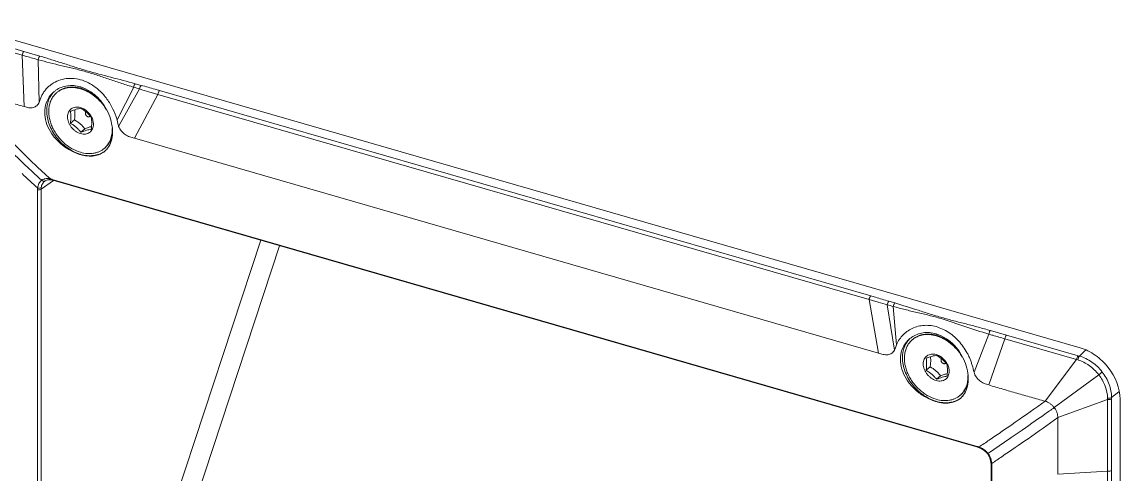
# Model space of a CAD drawing. Header units: millimetres. Extents: x 0 to 3564, y 0 to 2520.
# Drawn here: x 2447.8 to 2596.5, y 1808.3 to 1869.5 of the extents above; entities that cross this region are included whole.
import ezdxf

# ---------------------------------------------------------------- set-up
doc = ezdxf.new("R2010")
doc.units = ezdxf.units.MM
doc.layers.get('0').update_dxf_attribs({"lineweight": 13})

msp = doc.modelspace()

# ---------------------------------------------------------------- linework, layer by layer
for p, q in [((2591.05, 1825.38), (2438.21, 1869.5)), ((2438.31, 1868.31), (2448.01, 1865.51)), ((2438.09, 1867.8), (2447.79, 1865)), ((2448.07, 1858.04), (2447.79, 1865)), ((2448.01, 1865.51), (2450.18, 1864.88)), ((2449.95, 1864.39), (2450.08, 1858.61)), ((2462.89, 1860.66), (2460.63, 1856.26)), ((2463.69, 1860.42), (2460.85, 1855.36)), ((2463.1, 1861.13), (2463.91, 1860.91)), ((2466.17, 1859.69), (2462.99, 1853.75)), ((2466.17, 1859.69), (2562.48, 1831.89)), ((2466.4, 1860.2), (2562.71, 1832.4)), ((2454.87, 1856.25), (2454.32, 1855.78)), ((2455.73, 1854.56), (2456.27, 1855.03)), ((2563.76, 1824.66), (2462.99, 1853.75)), ((2452.04, 1848.03), (2450.35, 1846.87)), ((2450.89, 1847.97), (2450.9, 1847.98)), ((2450.9, 1847.98), (2450.9, 1847.98)), ((2451.62, 1848.13), (2451.74, 1848.11)), ((2451.74, 1848.11), (2451.74, 1848.11)), ((2451.86, 1848.18), (2577.11, 1812.02)), ((2577.2, 1811.9), (2451.95, 1848.06)), ((2449.85, 1766.54), (2449.85, 1846.75)), ((2450.35, 1766.65), (2450.35, 1846.87)), ((2458.65, 1774.74), (2480.11, 1839.93)), ((2461.15, 1773.91), (2482.64, 1839.2)), ((2562.48, 1831.89), (2563.76, 1824.66)), ((2564.95, 1831.19), (2565.92, 1825.03)), ((2565.98, 1831.44), (2565.18, 1831.68)), ((2565.75, 1830.97), (2566.2, 1825.79)), ((2581.1, 1827.09), (2578.92, 1827.71)), ((2578.7, 1827.22), (2576.7, 1822.06)), ((2578.69, 1820.33), (2580.87, 1826.58)), ((2590.57, 1823.78), (2580.87, 1826.58)), ((2590.8, 1824.29), (2581.1, 1827.09)), ((2590.97, 1824.24), (2591.81, 1825.04)), ((2590.57, 1823.78), (2586.33, 1818.14)), ((2590.75, 1823.73), (2590.57, 1823.78)), ((2590.8, 1824.29), (2590.97, 1824.24)), ((2570.76, 1822.8), (2570.21, 1822.32)), ((2587.55, 1817.27), (2593.59, 1821.72)), ((2571.62, 1821.11), (2572.16, 1821.58)), ((2596.32, 1819.4), (2595.32, 1818.64)), ((2588.06, 1815.91), (2594.78, 1818.35)), ((2594.78, 1818.36), (2594.78, 1818.54)), ((2594.78, 1818.35), (2594.78, 1808.66)), ((2595.32, 1818.46), (2595.32, 1818.64)), ((2595.32, 1818.46), (2595.32, 1808.76)), ((2596.47, 1710.59), (2596.47, 1818.39)), ((2577.42, 1811.83), (2577.42, 1811.83)), ((2577.42, 1811.83), (2577.57, 1811.77)), ((2578.82, 1811.23), (2578.58, 1811.07)), ((2578.98, 1809.94), (2578.99, 1809.82)), ((2578.99, 1809.82), (2578.99, 1809.82)), ((2578.99, 1809.82), (2579, 1809.6)), ((2579, 1729.38), (2579, 1809.6)), ((2579.11, 1729.23), (2579.11, 1809.44)), ((2594.78, 1808.66), (2588.05, 1808.27))]:
    msp.add_line(p, q)
for points in [[(2450.9, 1847.98), (2451.23, 1848.12), (2451.62, 1848.13)], [(2451.74, 1848.11), (2451.91, 1848.07), (2451.95, 1848.06)], [(2577.2, 1811.9), (2577.3, 1811.87), (2577.42, 1811.83)], [(2577.57, 1811.77), (2578.03, 1811.5), (2578.43, 1811.13), (2578.51, 1811.03)], [(2578.51, 1811.03), (2578.61, 1810.89), (2578.85, 1810.42), (2578.98, 1809.94)]]:
    msp.add_lwpolyline(points)
for centre, radius, start, end in [((2454.36, 1856.24), 4.66, 71.8134, 73.8925), ((2502.98, 1990.59), 135.97, 252.8527, 253.2082), ((2454.31, 1857.41), 3.44, 124.5337, 130.8986), ((2454.26, 1857.78), 2.8, 128.8705, 130.8938), ((2453.69, 1854.38), 6.38, 30.4416, 31.1528), ((2457.28, 1857.15), 5.84, 253.0264, 253.8963), ((2457.13, 1856.54), 5.18, 252.613, 253.895), ((2457.1, 1854.51), 2.8, 310.8941, 312.9155), ((2457.3, 1853.96), 2.59, 310.9239, 318.5385), ((2505.35, 1908.74), 80.92, 226.3511, 228.385), ((2503.23, 1907.08), 80.34, 226.3409, 228.3894), ((2451.53, 1846.76), 1.67, 171.2866, 180.0222), ((2502.11, 1906.54), 78.04, 228.1616, 228.5369), ((2451.63, 1846.88), 1.29, 171.3953, 180.4806), ((2451.14, 1846.15), 2.14, 77.4785, 81.5816), ((2451.06, 1845.45), 2.84, 75.4846, 78.9362), ((2450.99, 1845.2), 3.1, 73.8887, 75.5198), ((2599.32, 1955.97), 129.43, 254.6, 254.9661), ((2570.2, 1823.96), 3.44, 124.5329, 130.8986), ((2570.15, 1824.33), 2.8, 128.8705, 130.8938), ((2570.25, 1822.78), 4.66, 71.8128, 73.8925), ((2569.58, 1820.93), 6.38, 30.4285, 31.1566), ((2572.99, 1821.05), 2.8, 310.8941, 312.9155), ((2573.19, 1820.51), 2.59, 310.9239, 318.5388), ((2573.17, 1823.69), 5.84, 253.0268, 253.8963), ((2573.02, 1823.09), 5.18, 252.6139, 253.8954), ((2451.44, 2001.08), 227.23, 303.6544, 304.0769), ((2576.2, 1808.88), 3.27, 72.3178, 73.8931), ((2576.13, 1808.66), 3.5, 69.3071, 72.3093), ((2576.44, 1809.31), 2.79, 68.654, 70.5296), ((2576.53, 1809.48), 2.59, 52.4967, 56.6422), ((2576.52, 1809.46), 2.61, 43.2293, 52.5094), ((2576.57, 1809.51), 2.54, 37.8041, 43.2185), ((2576.58, 1809.52), 2.53, 25.8253, 37.8079), ((2576.66, 1809.55), 2.45, 15.6284, 25.8806), ((2576.61, 1809.54), 2.49, 11.2822, 15.6268), ((2576.61, 1809.54), 2.49, 3.7992, 11.2982), ((2458.04, 1991.55), 218.46, 303.6527, 304.0922), ((2576.04, 1809.43), 3.07, 3.4871, 5.1552), ((2576.24, 1809.44), 2.87, 0.0361, 3.5235)]:
    msp.add_arc(centre, radius, start, end)
for points, knots in [([(2448.02, 1865.51), (2447.95, 1865.45), (2447.86, 1865.28), (2447.8, 1865.1), (2447.79, 1865)], [0, 0, 0, 0, 0.460579, 1, 1, 1, 1]), ([(2449.95, 1864.39), (2449.77, 1864.44), (2449.04, 1864.64), (2448.33, 1864.84), (2447.79, 1865)], [0, 0, 0, 0, 0.248673, 1, 1, 1, 1]), ([(2450.18, 1864.87), (2450.15, 1864.85), (2450.1, 1864.78), (2450.01, 1864.62), (2449.96, 1864.48), (2449.95, 1864.39)], [0, 0, 0, 0, 0.209784, 0.462984, 1, 1, 1, 1]), ([(2450.18, 1864.88), (2450.71, 1864.72), (2451.77, 1864.39), (2453.09, 1863.97), (2454.15, 1863.64), (2455.2, 1863.3), (2457.08, 1862.72), (2459.81, 1862.02), (2462.01, 1861.43), (2463.1, 1861.13)], [0, 0, 0, 0, 0.123809, 0.247182, 0.308737, 0.370243, 0.494128, 0.7469, 1, 1, 1, 1]), ([(2462.89, 1860.66), (2462.35, 1860.83), (2461.26, 1861.17), (2459.65, 1861.7), (2458.04, 1862.27), (2456.43, 1862.78), (2454.8, 1863.19), (2452.62, 1863.68), (2451.01, 1864.1), (2449.95, 1864.39)], [0, 0, 0, 0, 0.126318, 0.252792, 0.378846, 0.504215, 0.629544, 0.75358, 1, 1, 1, 1]), ([(2450.08, 1858.61), (2450.14, 1858.77), (2450.26, 1859.1), (2450.46, 1859.58), (2450.72, 1860.03), (2451.04, 1860.43), (2451.41, 1860.79), (2451.95, 1861.21), (2452.73, 1861.61), (2453.77, 1861.87), (2454.86, 1861.87), (2455.97, 1861.63), (2456.67, 1861.32), (2457.01, 1861.12)], [0, 0, 0, 0, 0.060582, 0.121374, 0.181666, 0.241599, 0.301449, 0.361442, 0.482264, 0.605514, 0.732415, 0.863701, 1, 1, 1, 1]), ([(2455.66, 1860.71), (2455.37, 1860.8), (2454.78, 1860.9), (2453.91, 1860.88), (2453.08, 1860.67), (2452.59, 1860.41), (2452.36, 1860.25)], [0, 0, 0, 0, 0.261998, 0.51488, 0.76, 1, 1, 1, 1]), ([(2452.51, 1859.96), (2452.61, 1860.05), (2452.82, 1860.21), (2453.18, 1860.41), (2453.56, 1860.55), (2454.12, 1860.68), (2454.86, 1860.71), (2455.46, 1860.6), (2455.76, 1860.51)], [0, 0, 0, 0, 0.116286, 0.233593, 0.352871, 0.474937, 0.729326, 1, 1, 1, 1]), ([(2455.68, 1860.45), (2455.39, 1860.53), (2454.82, 1860.64), (2454.09, 1860.62), (2453.55, 1860.5), (2453.17, 1860.37), (2452.82, 1860.19), (2452.61, 1860.04), (2452.51, 1859.96)], [0, 0, 0, 0, 0.270316, 0.524847, 0.647069, 0.766487, 0.883841, 1, 1, 1, 1]), ([(2459.15, 1857.68), (2458.95, 1858.02), (2458.49, 1858.64), (2457.66, 1859.44), (2456.71, 1860.06), (2456.03, 1860.35), (2455.68, 1860.45)], [0, 0, 0, 0, 0.256116, 0.511978, 0.761604, 1, 1, 1, 1]), ([(2455.76, 1860.51), (2456.2, 1860.38), (2457.07, 1859.99), (2457.83, 1859.4), (2458.18, 1859.07)], [0, 0, 0, 0, 0.487117, 1, 1, 1, 1]), ([(2458.19, 1859.08), (2457.86, 1859.44), (2457.13, 1860.08), (2456.26, 1860.52), (2455.82, 1860.66)], [0, 0, 0, 0, 0.51132, 1, 1, 1, 1]), ([(2457.01, 1861.12), (2457.45, 1860.87), (2458.07, 1860.41), (2458.79, 1859.68), (2459.45, 1858.86), (2460.11, 1857.74), (2460.49, 1856.76), (2460.63, 1856.26)], [0, 0, 0, 0, 0.244275, 0.369637, 0.496373, 0.750539, 1, 1, 1, 1]), ([(2463.1, 1861.13), (2463.07, 1861.11), (2463.03, 1861.04), (2462.94, 1860.89), (2462.9, 1860.76), (2462.89, 1860.66)], [0, 0, 0, 0, 0.206945, 0.458318, 1, 1, 1, 1]), ([(2463.91, 1860.91), (2463.89, 1860.88), (2463.84, 1860.82), (2463.75, 1860.65), (2463.71, 1860.51), (2463.69, 1860.42)], [0, 0, 0, 0, 0.205076, 0.456694, 1, 1, 1, 1]), ([(2466.17, 1859.69), (2465.97, 1859.75), (2465.55, 1859.87), (2464.73, 1860.11), (2464.11, 1860.29), (2463.69, 1860.42)], [0, 0, 0, 0, 0.249175, 0.498714, 1, 1, 1, 1]), ([(2466.4, 1860.2), (2466.19, 1860.26), (2465.37, 1860.5), (2464.54, 1860.74), (2463.91, 1860.91)], [0, 0, 0, 0, 0.249319, 1, 1, 1, 1]), ([(2440.43, 1860.25), (2441.84, 1858.44), (2444.74, 1854.97), (2447.89, 1851.72), (2449.49, 1850.19)], [0, 0, 0, 0, 0.508915, 1, 1, 1, 1]), ([(2440.43, 1860.25), (2441.07, 1860.07), (2442.34, 1859.69), (2443.93, 1859.22), (2445.2, 1858.85), (2446.48, 1858.49), (2447.44, 1858.22), (2448.07, 1858.04)], [0, 0, 0, 0, 0.250147, 0.500321, 0.625322, 0.750213, 1, 1, 1, 1]), ([(2452.06, 1860.02), (2451.75, 1859.76), (2451.23, 1859.11), (2450.82, 1857.91), (2450.83, 1856.58), (2451.23, 1855.25), (2451.99, 1854.01), (2453.02, 1852.93), (2454.23, 1852.09), (2455.12, 1851.7), (2455.57, 1851.56)], [0, 0, 0, 0, 0.109787, 0.222323, 0.340615, 0.466271, 0.598737, 0.735148, 0.870773, 1, 1, 1, 1]), ([(2452.07, 1860.01), (2451.91, 1859.86), (2451.63, 1859.51), (2451.22, 1858.68), (2451.11, 1857.96), (2451.11, 1857.48)], [0, 0, 0, 0, 0.237804, 0.481875, 1, 1, 1, 1]), ([(2452.43, 1859.9), (2452.3, 1859.78), (2452.05, 1859.52), (2451.75, 1859.06), (2451.54, 1858.55), (2451.41, 1857.98), (2451.37, 1857.38), (2451.41, 1856.75), (2451.55, 1856.11), (2451.76, 1855.48), (2452.06, 1854.85), (2452.42, 1854.26), (2452.86, 1853.7), (2453.35, 1853.19), (2453.89, 1852.74), (2454.64, 1852.24), (2455.26, 1851.97), (2455.68, 1851.85)], [0, 0, 0, 0, 0.05183, 0.104458, 0.158586, 0.214743, 0.27325, 0.33421, 0.397528, 0.46294, 0.530041, 0.598325, 0.667217, 0.736111, 0.804398, 0.871501, 1, 1, 1, 1]), ([(2460, 1854.15), (2460.04, 1854.56), (2460, 1855.43), (2459.56, 1857.17), (2458.82, 1858.4), (2458.19, 1859.08)], [0, 0, 0, 0, 0.230277, 0.479684, 1, 1, 1, 1]), ([(2466.17, 1859.69), (2466.19, 1859.79), (2466.23, 1859.94), (2466.32, 1860.1), (2466.37, 1860.17), (2466.4, 1860.2)], [0, 0, 0, 0, 0.539028, 0.792754, 1, 1, 1, 1]), ([(2450.08, 1858.61), (2450.02, 1858.44), (2449.8, 1858.12), (2449.27, 1857.86), (2448.67, 1857.86), (2448.27, 1857.98), (2448.07, 1858.04)], [0, 0, 0, 0, 0.238357, 0.472948, 0.726253, 1, 1, 1, 1]), ([(2451.11, 1857.48), (2451.11, 1856.86), (2451.37, 1855.57), (2452.34, 1853.83), (2453.78, 1852.42), (2454.97, 1851.79), (2455.58, 1851.6)], [0, 0, 0, 0, 0.237626, 0.493501, 0.752993, 1, 1, 1, 1]), ([(2455.68, 1857.9), (2455.57, 1857.94), (2455.35, 1857.98), (2455.01, 1857.98), (2454.7, 1857.9), (2454.43, 1857.76), (2454.21, 1857.55), (2454.04, 1857.29), (2453.95, 1856.98), (2453.92, 1856.76), (2453.92, 1856.65)], [0, 0, 0, 0, 0.136999, 0.266428, 0.389247, 0.50766, 0.62481, 0.744133, 0.86857, 1, 1, 1, 1]), ([(2455.73, 1857.81), (2455.63, 1857.79), (2455.42, 1857.75), (2455.08, 1857.67), (2454.71, 1857.55), (2454.45, 1857.45), (2454.32, 1857.4)], [0, 0, 0, 0, 0.204428, 0.440769, 0.709115, 1, 1, 1, 1]), ([(2454.39, 1856.65), (2454.39, 1856.78), (2454.38, 1857.04), (2454.34, 1857.28), (2454.32, 1857.4)], [0, 0, 0, 0, 0.522764, 1, 1, 1, 1]), ([(2454.94, 1857.13), (2454.94, 1857.17), (2454.94, 1857.33), (2454.92, 1857.49), (2454.91, 1857.61)], [0, 0, 0, 0, 0.260939, 1, 1, 1, 1]), ([(2457.19, 1856.62), (2457.11, 1856.77), (2456.97, 1856.99), (2456.74, 1857.25), (2456.49, 1857.49), (2456.15, 1857.73), (2455.84, 1857.86), (2455.68, 1857.9)], [0, 0, 0, 0, 0.25442, 0.382873, 0.510825, 0.761319, 1, 1, 1, 1]), ([(2457.13, 1856.59), (2457.04, 1856.71), (2456.84, 1856.95), (2456.51, 1857.27), (2456.13, 1857.56), (2455.86, 1857.73), (2455.73, 1857.81)], [0, 0, 0, 0, 0.243221, 0.492743, 0.746206, 1, 1, 1, 1]), ([(2453.92, 1856.65), (2453.92, 1856.41), (2454, 1856.04), (2454.21, 1855.58), (2454.43, 1855.25), (2454.7, 1854.96), (2455.09, 1854.63), (2455.44, 1854.46), (2455.68, 1854.39)], [0, 0, 0, 0, 0.237649, 0.364578, 0.494405, 0.625031, 0.754273, 1, 1, 1, 1]), ([(2454.32, 1855.78), (2454.33, 1855.85), (2454.37, 1856.14), (2454.39, 1856.44), (2454.39, 1856.65)], [0, 0, 0, 0, 0.258902, 1, 1, 1, 1]), ([(2454.87, 1856.25), (2454.88, 1856.33), (2454.92, 1856.62), (2454.94, 1856.91), (2454.94, 1857.13)], [0, 0, 0, 0, 0.258895, 1, 1, 1, 1]), ([(2456.27, 1855.03), (2456.18, 1855.15), (2455.98, 1855.39), (2455.65, 1855.71), (2455.27, 1856), (2455, 1856.17), (2454.87, 1856.25)], [0, 0, 0, 0, 0.243221, 0.492743, 0.746206, 1, 1, 1, 1]), ([(2456.35, 1857.13), (2456.35, 1857.16), (2456.35, 1857.22), (2456.39, 1857.29), (2456.41, 1857.31), (2456.42, 1857.32)], [0, 0, 0, 0, 0.51828, 0.762133, 1, 1, 1, 1]), ([(2456.7, 1856.67), (2456.65, 1856.69), (2456.56, 1856.73), (2456.44, 1856.84), (2456.37, 1856.98), (2456.35, 1857.08), (2456.35, 1857.13)], [0, 0, 0, 0, 0.246106, 0.505616, 0.761983, 1, 1, 1, 1]), ([(2457, 1856.75), (2456.98, 1856.73), (2456.94, 1856.7), (2456.87, 1856.66), (2456.78, 1856.65), (2456.73, 1856.66), (2456.7, 1856.67)], [0, 0, 0, 0, 0.235089, 0.474254, 0.727492, 1, 1, 1, 1]), ([(2457.13, 1856.59), (2457.16, 1856.47), (2457.19, 1856.22), (2457.21, 1855.97), (2457.21, 1855.84)], [0, 0, 0, 0, 0.477241, 1, 1, 1, 1]), ([(2457.44, 1855.64), (2457.44, 1855.8), (2457.39, 1856.14), (2457.27, 1856.46), (2457.19, 1856.62)], [0, 0, 0, 0, 0.484404, 1, 1, 1, 1]), ([(2460.85, 1855.36), (2460.8, 1855.51), (2460.72, 1855.81), (2460.67, 1856.11), (2460.63, 1856.26)], [0, 0, 0, 0, 0.501392, 1, 1, 1, 1]), ([(2454.32, 1855.78), (2454.46, 1855.7), (2454.73, 1855.53), (2455.1, 1855.24), (2455.44, 1854.92), (2455.63, 1854.68), (2455.73, 1854.56)], [0, 0, 0, 0, 0.253794, 0.507257, 0.756779, 1, 1, 1, 1]), ([(2455.68, 1854.39), (2455.79, 1854.36), (2456.02, 1854.31), (2456.35, 1854.31), (2456.66, 1854.39), (2456.93, 1854.53), (2457.16, 1854.74), (2457.32, 1855), (2457.42, 1855.31), (2457.44, 1855.53), (2457.44, 1855.64)], [0, 0, 0, 0, 0.136999, 0.266428, 0.389247, 0.50766, 0.62481, 0.744133, 0.86857, 1, 1, 1, 1]), ([(2455.73, 1854.56), (2455.86, 1854.61), (2456.12, 1854.71), (2456.49, 1854.83), (2456.82, 1854.91), (2457.03, 1854.95), (2457.13, 1854.97)], [0, 0, 0, 0, 0.290885, 0.559231, 0.795572, 1, 1, 1, 1]), ([(2457.18, 1855.34), (2457.03, 1855.3), (2456.73, 1855.2), (2456.43, 1855.09), (2456.27, 1855.03)], [0, 0, 0, 0, 0.473379, 1, 1, 1, 1]), ([(2457.21, 1855.84), (2457.21, 1855.77), (2457.2, 1855.48), (2457.17, 1855.19), (2457.13, 1854.97)], [0, 0, 0, 0, 0.239408, 1, 1, 1, 1]), ([(2459.01, 1852.46), (2459.09, 1852.53), (2459.24, 1852.7), (2459.45, 1852.97), (2459.62, 1853.27), (2459.81, 1853.7), (2459.96, 1854.3), (2459.99, 1854.8), (2459.98, 1855.05)], [0, 0, 0, 0, 0.117816, 0.236578, 0.35697, 0.479594, 0.733085, 1, 1, 1, 1]), ([(2460.85, 1855.36), (2460.94, 1855.14), (2461.19, 1854.72), (2461.71, 1854.22), (2462.34, 1853.91), (2462.78, 1853.81), (2462.99, 1853.75)], [0, 0, 0, 0, 0.258175, 0.517504, 0.764648, 1, 1, 1, 1]), ([(2444.52, 1853.85), (2444.97, 1853.36), (2446.76, 1851.48), (2448.62, 1849.69), (2450.06, 1848.4)], [0, 0, 0, 0, 0.255441, 1, 1, 1, 1]), ([(2459.98, 1854.16), (2459.94, 1854), (2459.85, 1853.67), (2459.64, 1853.21), (2459.36, 1852.8), (2459.13, 1852.56), (2459.01, 1852.46)], [0, 0, 0, 0, 0.259841, 0.511542, 0.757329, 1, 1, 1, 1]), ([(2459.24, 1852.25), (2459.46, 1852.49), (2459.82, 1853.1), (2459.97, 1853.79), (2460, 1854.15)], [0, 0, 0, 0, 0.476367, 1, 1, 1, 1]), ([(2455.66, 1851.53), (2455.97, 1851.44), (2456.59, 1851.32), (2457.51, 1851.32), (2458.33, 1851.54), (2458.8, 1851.83), (2459, 1852)], [0, 0, 0, 0, 0.280581, 0.537987, 0.774784, 1, 1, 1, 1]), ([(2455.68, 1851.85), (2455.98, 1851.76), (2456.58, 1851.65), (2457.32, 1851.68), (2457.88, 1851.8), (2458.26, 1851.95), (2458.62, 1852.14), (2458.83, 1852.3), (2458.93, 1852.39)], [0, 0, 0, 0, 0.270674, 0.525062, 0.647129, 0.766407, 0.883714, 1, 1, 1, 1]), ([(2455.7, 1851.57), (2455.99, 1851.48), (2456.57, 1851.37), (2457.44, 1851.38), (2458.25, 1851.57), (2458.73, 1851.82), (2458.94, 1851.97)], [0, 0, 0, 0, 0.269777, 0.524852, 0.766736, 1, 1, 1, 1]), ([(2449.87, 1847.01), (2449.89, 1847.22), (2450.01, 1847.62), (2450.28, 1847.95), (2450.44, 1848.06)], [0, 0, 0, 0, 0.519096, 1, 1, 1, 1]), ([(2450.36, 1847.07), (2450.3, 1847.03), (2450.13, 1846.98), (2449.96, 1846.99), (2449.87, 1847.01)], [0, 0, 0, 0, 0.447285, 1, 1, 1, 1]), ([(2450.36, 1847.07), (2450.39, 1847.25), (2450.5, 1847.59), (2450.75, 1847.87), (2450.89, 1847.97)], [0, 0, 0, 0, 0.518326, 1, 1, 1, 1]), ([(2450.44, 1848.06), (2450.53, 1848.12), (2450.66, 1848.19), (2450.79, 1848.23), (2450.83, 1848.24)], [0, 0, 0, 0, 0.747767, 1, 1, 1, 1]), ([(2450.89, 1847.97), (2450.86, 1847.95), (2450.79, 1847.92), (2450.67, 1847.93), (2450.55, 1847.98), (2450.48, 1848.03), (2450.44, 1848.06)], [0, 0, 0, 0, 0.210122, 0.442701, 0.707212, 1, 1, 1, 1]), ([(2450.83, 1848.24), (2450.86, 1848.25), (2450.97, 1848.28), (2451.09, 1848.29), (2451.18, 1848.29)], [0, 0, 0, 0, 0.245635, 1, 1, 1, 1]), ([(2451.18, 1848.29), (2451.21, 1848.29), (2451.3, 1848.29), (2451.39, 1848.28), (2451.45, 1848.27)], [0, 0, 0, 0, 0.245614, 1, 1, 1, 1]), ([(2451.67, 1848.14), (2451.67, 1848.15), (2451.64, 1848.18), (2451.62, 1848.21), (2451.6, 1848.24)], [0, 0, 0, 0, 0.228045, 1, 1, 1, 1]), ([(2451.74, 1848.11), (2451.72, 1848.11), (2451.7, 1848.12), (2451.68, 1848.14), (2451.67, 1848.14)], [0, 0, 0, 0, 0.739395, 1, 1, 1, 1]), ([(2451.95, 1848.06), (2451.93, 1848.07), (2451.88, 1848.1), (2451.86, 1848.15), (2451.86, 1848.18)], [0, 0, 0, 0, 0.436435, 1, 1, 1, 1]), ([(2450.35, 1846.87), (2450.28, 1846.82), (2450.12, 1846.76), (2449.95, 1846.75), (2449.85, 1846.75)], [0, 0, 0, 0, 0.454047, 1, 1, 1, 1]), ([(2562.48, 1831.89), (2562.5, 1831.99), (2562.54, 1832.14), (2562.63, 1832.3), (2562.68, 1832.37), (2562.71, 1832.4)], [0, 0, 0, 0, 0.53902, 0.792747, 1, 1, 1, 1]), ([(2562.71, 1832.4), (2562.92, 1832.34), (2563.74, 1832.1), (2564.57, 1831.86), (2565.18, 1831.67)], [0, 0, 0, 0, 0.25033, 1, 1, 1, 1]), ([(2562.48, 1831.89), (2562.69, 1831.83), (2563.1, 1831.71), (2563.92, 1831.47), (2564.54, 1831.3), (2564.95, 1831.19)], [0, 0, 0, 0, 0.25085, 0.501332, 1, 1, 1, 1]), ([(2565.18, 1831.67), (2565.15, 1831.65), (2565.1, 1831.58), (2565.01, 1831.42), (2564.97, 1831.28), (2564.95, 1831.19)], [0, 0, 0, 0, 0.207085, 0.459131, 1, 1, 1, 1]), ([(2565.98, 1831.43), (2565.95, 1831.41), (2565.9, 1831.35), (2565.81, 1831.2), (2565.77, 1831.06), (2565.75, 1830.97)], [0, 0, 0, 0, 0.20951, 0.461431, 1, 1, 1, 1]), ([(2565.75, 1830.97), (2566.28, 1830.83), (2567.35, 1830.54), (2568.97, 1830.14), (2570.61, 1829.77), (2572.79, 1829.2), (2575.45, 1828.23), (2577.61, 1827.55), (2578.7, 1827.22)], [0, 0, 0, 0, 0.123166, 0.24633, 0.370625, 0.495916, 0.747434, 1, 1, 1, 1]), ([(2578.92, 1827.71), (2578.37, 1827.86), (2577.28, 1828.16), (2575.9, 1828.52), (2574.8, 1828.81), (2573.7, 1829.09), (2572.34, 1829.45), (2570.74, 1829.94), (2568.63, 1830.62), (2567.04, 1831.11), (2565.98, 1831.44)], [0, 0, 0, 0, 0.126213, 0.252824, 0.316248, 0.379718, 0.505857, 0.630034, 0.753097, 1, 1, 1, 1]), ([(2576.7, 1822.06), (2576.62, 1822.38), (2576.5, 1822.85), (2576.3, 1823.49), (2576.12, 1823.96), (2575.9, 1824.42), (2575.57, 1825.01), (2575.09, 1825.73), (2574.43, 1826.5), (2573.69, 1827.17), (2572.87, 1827.71), (2572.01, 1828.11), (2571.11, 1828.36), (2570.21, 1828.44), (2569.34, 1828.35), (2568.51, 1828.11), (2567.76, 1827.71), (2566.9, 1827.01), (2566.41, 1826.3), (2566.2, 1825.79)], [0, 0, 0, 0, 0.065947, 0.099483, 0.133498, 0.167834, 0.20233, 0.271371, 0.339898, 0.407281, 0.473042, 0.536998, 0.599084, 0.659317, 0.717997, 0.775454, 0.832015, 0.888105, 1, 1, 1, 1]), ([(2578.91, 1827.71), (2578.89, 1827.68), (2578.84, 1827.62), (2578.75, 1827.46), (2578.71, 1827.32), (2578.7, 1827.22)], [0, 0, 0, 0, 0.207346, 0.460046, 1, 1, 1, 1]), ([(2571.46, 1818.1), (2571.01, 1818.24), (2570.12, 1818.63), (2568.91, 1819.48), (2567.88, 1820.55), (2567.12, 1821.8), (2566.72, 1823.13), (2566.71, 1824.45), (2567.12, 1825.65), (2567.65, 1826.3), (2567.95, 1826.56)], [0, 0, 0, 0, 0.129227, 0.264851, 0.401263, 0.533729, 0.659385, 0.777677, 0.890213, 1, 1, 1, 1]), ([(2567, 1824.03), (2567, 1824.51), (2567.11, 1825.22), (2567.52, 1826.05), (2567.8, 1826.4), (2567.96, 1826.56)], [0, 0, 0, 0, 0.518125, 0.762196, 1, 1, 1, 1]), ([(2568.32, 1826.44), (2568.19, 1826.33), (2567.94, 1826.07), (2567.64, 1825.61), (2567.43, 1825.09), (2567.3, 1824.52), (2567.26, 1823.92), (2567.3, 1823.3), (2567.44, 1822.66), (2567.65, 1822.02), (2567.95, 1821.4), (2568.31, 1820.8), (2568.75, 1820.24), (2569.24, 1819.74), (2569.78, 1819.29), (2570.53, 1818.79), (2571.15, 1818.51), (2571.57, 1818.39)], [0, 0, 0, 0, 0.05183, 0.104458, 0.158586, 0.214743, 0.27325, 0.33421, 0.397528, 0.46294, 0.530041, 0.598325, 0.667217, 0.736111, 0.804398, 0.871501, 1, 1, 1, 1]), ([(2568.25, 1826.8), (2568.48, 1826.95), (2568.97, 1827.21), (2569.8, 1827.43), (2570.67, 1827.45), (2571.26, 1827.34), (2571.55, 1827.26)], [0, 0, 0, 0, 0.24, 0.48512, 0.738002, 1, 1, 1, 1]), ([(2568.4, 1826.51), (2568.5, 1826.6), (2568.71, 1826.76), (2569.07, 1826.95), (2569.45, 1827.1), (2570.01, 1827.23), (2570.75, 1827.25), (2571.35, 1827.14), (2571.65, 1827.06)], [0, 0, 0, 0, 0.116286, 0.233593, 0.352871, 0.474937, 0.729326, 1, 1, 1, 1]), ([(2571.57, 1826.99), (2571.28, 1827.07), (2570.71, 1827.18), (2569.98, 1827.16), (2569.44, 1827.05), (2569.06, 1826.92), (2568.71, 1826.74), (2568.5, 1826.59), (2568.4, 1826.51)], [0, 0, 0, 0, 0.270316, 0.524847, 0.647069, 0.766487, 0.883841, 1, 1, 1, 1]), ([(2575.04, 1824.23), (2574.84, 1824.56), (2574.38, 1825.19), (2573.55, 1825.99), (2572.6, 1826.61), (2571.92, 1826.89), (2571.57, 1826.99)], [0, 0, 0, 0, 0.256117, 0.511979, 0.761604, 1, 1, 1, 1]), ([(2571.65, 1827.06), (2572.09, 1826.93), (2572.96, 1826.54), (2573.72, 1825.95), (2574.07, 1825.61)], [0, 0, 0, 0, 0.487118, 1, 1, 1, 1]), ([(2571.71, 1827.21), (2572.15, 1827.06), (2573.02, 1826.63), (2573.75, 1825.99), (2574.08, 1825.63)], [0, 0, 0, 0, 0.488681, 1, 1, 1, 1]), ([(2578.7, 1827.22), (2578.88, 1827.17), (2579.6, 1826.95), (2580.33, 1826.74), (2580.87, 1826.58)], [0, 0, 0, 0, 0.250877, 1, 1, 1, 1]), ([(2581.1, 1827.09), (2581.04, 1827.03), (2580.94, 1826.87), (2580.89, 1826.68), (2580.87, 1826.58)], [0, 0, 0, 0, 0.460704, 1, 1, 1, 1]), ([(2565.92, 1825.03), (2565.83, 1824.87), (2565.57, 1824.58), (2565, 1824.38), (2564.37, 1824.46), (2563.97, 1824.6), (2563.76, 1824.66)], [0, 0, 0, 0, 0.23248, 0.467855, 0.72573, 1, 1, 1, 1]), ([(2565.92, 1825.03), (2565.95, 1825.09), (2566.06, 1825.34), (2566.12, 1825.6), (2566.2, 1825.79)], [0, 0, 0, 0, 0.244138, 1, 1, 1, 1]), ([(2574.08, 1825.63), (2574.71, 1824.94), (2575.45, 1823.72), (2575.9, 1821.98), (2575.93, 1821.11), (2575.89, 1820.7)], [0, 0, 0, 0, 0.52032, 0.769727, 1, 1, 1, 1]), ([(2591.05, 1825.38), (2591.79, 1825.17), (2593.23, 1824.43), (2595.48, 1822.28), (2596.47, 1819.92), (2596.47, 1818.39)], [0, 0, 0, 0, 0.247723, 0.50892, 1, 1, 1, 1]), ([(2571.48, 1818.15), (2570.86, 1818.34), (2569.67, 1818.96), (2568.23, 1820.38), (2567.26, 1822.11), (2567, 1823.41), (2567, 1824.03)], [0, 0, 0, 0, 0.247008, 0.506499, 0.762374, 1, 1, 1, 1]), ([(2571.57, 1824.45), (2571.46, 1824.48), (2571.24, 1824.52), (2570.9, 1824.52), (2570.6, 1824.45), (2570.32, 1824.3), (2570.1, 1824.1), (2569.94, 1823.83), (2569.84, 1823.53), (2569.82, 1823.31), (2569.82, 1823.2)], [0, 0, 0, 0, 0.136999, 0.266428, 0.389247, 0.50766, 0.62481, 0.744133, 0.86857, 1, 1, 1, 1]), ([(2569.82, 1823.2), (2569.82, 1822.96), (2569.89, 1822.58), (2570.1, 1822.13), (2570.32, 1821.8), (2570.59, 1821.5), (2570.99, 1821.18), (2571.33, 1821), (2571.57, 1820.93)], [0, 0, 0, 0, 0.237649, 0.364578, 0.494405, 0.625031, 0.754273, 1, 1, 1, 1]), ([(2571.62, 1824.35), (2571.52, 1824.34), (2571.31, 1824.3), (2570.97, 1824.21), (2570.6, 1824.09), (2570.34, 1824), (2570.21, 1823.95)], [0, 0, 0, 0, 0.204428, 0.440769, 0.709115, 1, 1, 1, 1]), ([(2570.28, 1823.2), (2570.28, 1823.33), (2570.27, 1823.58), (2570.23, 1823.83), (2570.21, 1823.95)], [0, 0, 0, 0, 0.522764, 1, 1, 1, 1]), ([(2570.21, 1822.32), (2570.22, 1822.4), (2570.26, 1822.69), (2570.28, 1822.98), (2570.28, 1823.2)], [0, 0, 0, 0, 0.258902, 1, 1, 1, 1]), ([(2570.76, 1822.8), (2570.77, 1822.87), (2570.81, 1823.16), (2570.83, 1823.45), (2570.83, 1823.67)], [0, 0, 0, 0, 0.258895, 1, 1, 1, 1]), ([(2570.83, 1823.67), (2570.83, 1823.71), (2570.83, 1823.88), (2570.81, 1824.04), (2570.8, 1824.16)], [0, 0, 0, 0, 0.260939, 1, 1, 1, 1]), ([(2573.08, 1823.16), (2573, 1823.31), (2572.86, 1823.53), (2572.63, 1823.79), (2572.38, 1824.03), (2572.04, 1824.27), (2571.73, 1824.4), (2571.57, 1824.45)], [0, 0, 0, 0, 0.25442, 0.382873, 0.510825, 0.761319, 1, 1, 1, 1]), ([(2573.02, 1823.14), (2572.93, 1823.25), (2572.73, 1823.49), (2572.4, 1823.82), (2572.02, 1824.1), (2571.75, 1824.27), (2571.62, 1824.35)], [0, 0, 0, 0, 0.243221, 0.492743, 0.746206, 1, 1, 1, 1]), ([(2572.24, 1823.67), (2572.24, 1823.71), (2572.25, 1823.77), (2572.28, 1823.83), (2572.3, 1823.86), (2572.32, 1823.87)], [0, 0, 0, 0, 0.51828, 0.762133, 1, 1, 1, 1]), ([(2572.59, 1823.22), (2572.54, 1823.23), (2572.45, 1823.28), (2572.33, 1823.39), (2572.26, 1823.52), (2572.24, 1823.62), (2572.24, 1823.67)], [0, 0, 0, 0, 0.246106, 0.505616, 0.761983, 1, 1, 1, 1]), ([(2572.89, 1823.3), (2572.87, 1823.28), (2572.83, 1823.24), (2572.76, 1823.21), (2572.67, 1823.2), (2572.62, 1823.21), (2572.59, 1823.22)], [0, 0, 0, 0, 0.235089, 0.474254, 0.727492, 1, 1, 1, 1]), ([(2590.8, 1824.29), (2590.77, 1824.26), (2590.72, 1824.19), (2590.63, 1824.03), (2590.58, 1823.88), (2590.57, 1823.78)], [0, 0, 0, 0, 0.207167, 0.460896, 1, 1, 1, 1]), ([(2590.97, 1824.24), (2590.95, 1824.21), (2590.89, 1824.14), (2590.81, 1823.97), (2590.77, 1823.83), (2590.75, 1823.73)], [0, 0, 0, 0, 0.206528, 0.460306, 1, 1, 1, 1]), ([(2590.75, 1823.73), (2591.3, 1823.56), (2592.37, 1823.02), (2593.22, 1822.19), (2593.59, 1821.72)], [0, 0, 0, 0, 0.487886, 1, 1, 1, 1]), ([(2594.06, 1822.09), (2593.66, 1822.6), (2592.73, 1823.5), (2591.57, 1824.07), (2590.97, 1824.24)], [0, 0, 0, 0, 0.512857, 1, 1, 1, 1]), ([(2570.21, 1822.32), (2570.35, 1822.24), (2570.62, 1822.07), (2570.99, 1821.79), (2571.33, 1821.46), (2571.52, 1821.22), (2571.62, 1821.11)], [0, 0, 0, 0, 0.253794, 0.507257, 0.756779, 1, 1, 1, 1]), ([(2572.16, 1821.58), (2572.07, 1821.7), (2571.87, 1821.93), (2571.54, 1822.26), (2571.16, 1822.55), (2570.89, 1822.72), (2570.76, 1822.8)], [0, 0, 0, 0, 0.243221, 0.492743, 0.746206, 1, 1, 1, 1]), ([(2571.57, 1820.93), (2571.68, 1820.9), (2571.91, 1820.86), (2572.24, 1820.86), (2572.55, 1820.93), (2572.82, 1821.08), (2573.05, 1821.29), (2573.21, 1821.55), (2573.31, 1821.85), (2573.33, 1822.07), (2573.33, 1822.18)], [0, 0, 0, 0, 0.136999, 0.266428, 0.389247, 0.50766, 0.62481, 0.744133, 0.86857, 1, 1, 1, 1]), ([(2573.07, 1821.88), (2572.92, 1821.84), (2572.62, 1821.75), (2572.32, 1821.64), (2572.16, 1821.58)], [0, 0, 0, 0, 0.473379, 1, 1, 1, 1]), ([(2573.02, 1823.14), (2573.05, 1823.02), (2573.08, 1822.77), (2573.1, 1822.52), (2573.1, 1822.39)], [0, 0, 0, 0, 0.477241, 1, 1, 1, 1]), ([(2573.1, 1822.39), (2573.1, 1822.32), (2573.09, 1822.02), (2573.06, 1821.73), (2573.02, 1821.51)], [0, 0, 0, 0, 0.239408, 1, 1, 1, 1]), ([(2573.33, 1822.18), (2573.33, 1822.35), (2573.28, 1822.69), (2573.16, 1823), (2573.08, 1823.16)], [0, 0, 0, 0, 0.484404, 1, 1, 1, 1]), ([(2576.7, 1822.06), (2576.76, 1821.83), (2576.97, 1821.4), (2577.45, 1820.87), (2578.04, 1820.51), (2578.48, 1820.39), (2578.69, 1820.33)], [0, 0, 0, 0, 0.25385, 0.512963, 0.763214, 1, 1, 1, 1]), ([(2593.59, 1821.72), (2593.72, 1821.81), (2593.87, 1821.93), (2594.03, 1822.06), (2594.06, 1822.09)], [0, 0, 0, 0, 0.7872, 1, 1, 1, 1]), ([(2593.59, 1821.72), (2593.95, 1821.25), (2594.53, 1820.24), (2594.77, 1819.09), (2594.78, 1818.54)], [0, 0, 0, 0, 0.517267, 1, 1, 1, 1]), ([(2594.06, 1822.09), (2594.45, 1821.58), (2595.08, 1820.48), (2595.33, 1819.24), (2595.32, 1818.64)], [0, 0, 0, 0, 0.518045, 1, 1, 1, 1]), ([(2571.62, 1821.11), (2571.75, 1821.16), (2572.01, 1821.25), (2572.38, 1821.37), (2572.71, 1821.46), (2572.92, 1821.5), (2573.02, 1821.51)], [0, 0, 0, 0, 0.290885, 0.559231, 0.795572, 1, 1, 1, 1]), ([(2574.9, 1819), (2574.98, 1819.08), (2575.13, 1819.24), (2575.34, 1819.52), (2575.51, 1819.81), (2575.7, 1820.25), (2575.85, 1820.85), (2575.88, 1821.34), (2575.87, 1821.6)], [0, 0, 0, 0, 0.11782, 0.236586, 0.356981, 0.479606, 0.733095, 1, 1, 1, 1]), ([(2575.87, 1820.71), (2575.83, 1820.54), (2575.74, 1820.21), (2575.53, 1819.75), (2575.25, 1819.34), (2575.02, 1819.11), (2574.9, 1819)], [0, 0, 0, 0, 0.259837, 0.511538, 0.757326, 1, 1, 1, 1]), ([(2575.89, 1820.7), (2575.86, 1820.34), (2575.71, 1819.65), (2575.35, 1819.04), (2575.13, 1818.79)], [0, 0, 0, 0, 0.523627, 1, 1, 1, 1]), ([(2586.33, 1818.14), (2585.69, 1818.32), (2584.42, 1818.68), (2582.82, 1819.12), (2581.55, 1819.49), (2580.28, 1819.87), (2579.33, 1820.15), (2578.69, 1820.33)], [0, 0, 0, 0, 0.24985, 0.49968, 0.624678, 0.749787, 1, 1, 1, 1]), ([(2571.57, 1818.39), (2571.87, 1818.3), (2572.47, 1818.19), (2573.21, 1818.22), (2573.77, 1818.35), (2574.15, 1818.49), (2574.51, 1818.69), (2574.72, 1818.85), (2574.82, 1818.94)], [0, 0, 0, 0, 0.270674, 0.525062, 0.647129, 0.766407, 0.883714, 1, 1, 1, 1]), ([(2574.89, 1818.55), (2574.69, 1818.38), (2574.22, 1818.09), (2573.4, 1817.87), (2572.48, 1817.86), (2571.86, 1817.99), (2571.55, 1818.08)], [0, 0, 0, 0, 0.225216, 0.462014, 0.719419, 1, 1, 1, 1]), ([(2574.83, 1818.52), (2574.62, 1818.37), (2574.14, 1818.11), (2573.33, 1817.92), (2572.46, 1817.91), (2571.88, 1818.03), (2571.59, 1818.11)], [0, 0, 0, 0, 0.233266, 0.47515, 0.730224, 1, 1, 1, 1]), ([(2586.33, 1818.14), (2584.98, 1817.18), (2582.47, 1815.41), (2579.94, 1813.67), (2578.76, 1812.87)], [0, 0, 0, 0, 0.536336, 1, 1, 1, 1]), ([(2587.55, 1817.27), (2587.13, 1816.98), (2585.55, 1815.86), (2583.96, 1814.74), (2582.79, 1813.93)], [0, 0, 0, 0, 0.263745, 1, 1, 1, 1]), ([(2586.33, 1818.14), (2586.44, 1818.1), (2586.67, 1818.01), (2587, 1817.82), (2587.29, 1817.57), (2587.47, 1817.38), (2587.55, 1817.27)], [0, 0, 0, 0, 0.23831, 0.486414, 0.742133, 1, 1, 1, 1]), ([(2588.06, 1815.91), (2588.05, 1816.02), (2588.03, 1816.26), (2587.93, 1816.61), (2587.77, 1816.96), (2587.63, 1817.17), (2587.55, 1817.27)], [0, 0, 0, 0, 0.2351, 0.481674, 0.738236, 1, 1, 1, 1]), ([(2595.32, 1818.64), (2595.29, 1818.62), (2595.21, 1818.58), (2595.03, 1818.53), (2594.88, 1818.53), (2594.78, 1818.54)], [0, 0, 0, 0, 0.206234, 0.458422, 1, 1, 1, 1]), ([(2595.32, 1818.46), (2595.29, 1818.44), (2595.21, 1818.4), (2595.03, 1818.35), (2594.88, 1818.34), (2594.78, 1818.36)], [0, 0, 0, 0, 0.205794, 0.457285, 1, 1, 1, 1]), ([(2580.49, 1810.64), (2581.67, 1811.44), (2584.2, 1813.18), (2586.71, 1814.95), (2588.06, 1815.91)], [0, 0, 0, 0, 0.463664, 1, 1, 1, 1]), ([(2588.05, 1808.27), (2588.05, 1808.91), (2588.04, 1809.86), (2588.03, 1811.14), (2588.03, 1812.41), (2588.05, 1814), (2588.06, 1815.27), (2588.06, 1815.91)], [0, 0, 0, 0, 0.250204, 0.375308, 0.500307, 0.750143, 1, 1, 1, 1]), ([(2582.79, 1813.93), (2582.43, 1813.69), (2581.12, 1812.78), (2579.79, 1811.88), (2578.82, 1811.23)], [0, 0, 0, 0, 0.269869, 1, 1, 1, 1]), ([(2577.2, 1811.9), (2577.18, 1811.91), (2577.14, 1811.94), (2577.12, 1811.99), (2577.11, 1812.02)], [0, 0, 0, 0, 0.436426, 1, 1, 1, 1]), ([(2577.42, 1811.83), (2577.42, 1811.83), (2577.38, 1811.86), (2577.37, 1811.9), (2577.37, 1811.94)], [0, 0, 0, 0, 0.195176, 1, 1, 1, 1]), ([(2577.96, 1811.64), (2577.92, 1811.67), (2577.76, 1811.77), (2577.58, 1811.85), (2577.45, 1811.9)], [0, 0, 0, 0, 0.253936, 1, 1, 1, 1]), ([(2578.51, 1811.03), (2578.51, 1811.03), (2578.52, 1811.03), (2578.53, 1811.04), (2578.55, 1811.05), (2578.57, 1811.06), (2578.58, 1811.07)], [0, 0, 0, 0, 0.0753, 0.268102, 0.578711, 1, 1, 1, 1]), ([(2578.99, 1809.82), (2578.99, 1809.8), (2579.01, 1809.75), (2579.06, 1809.72), (2579.1, 1809.7)], [0, 0, 0, 0, 0.205581, 1, 1, 1, 1]), ([(2579, 1809.6), (2579, 1809.58), (2579.01, 1809.55), (2579.02, 1809.53), (2579.02, 1809.52)], [0, 0, 0, 0, 0.736209, 1, 1, 1, 1]), ([(2579.02, 1809.52), (2579.03, 1809.52), (2579.05, 1809.48), (2579.08, 1809.46), (2579.11, 1809.44)], [0, 0, 0, 0, 0.22563, 1, 1, 1, 1]), ([(2594.78, 1808.66), (2594.88, 1808.65), (2595.07, 1808.65), (2595.25, 1808.71), (2595.32, 1808.76)], [0, 0, 0, 0, 0.543363, 1, 1, 1, 1]), ([(2594.78, 1808.66), (2594.78, 1808.48), (2594.78, 1807.75), (2594.78, 1807.02), (2594.79, 1806.48)], [0, 0, 0, 0, 0.249258, 1, 1, 1, 1]), ([(2595.32, 1808.76), (2595.32, 1808.58), (2595.32, 1808.22), (2595.32, 1807.67), (2595.32, 1807.13), (2595.31, 1806.76), (2595.31, 1806.58)], [0, 0, 0, 0, 0.249961, 0.498842, 0.748475, 1, 1, 1, 1])]:
    msp.add_open_spline(points, degree=3, knots=knots)

doc.saveas('drawing.dxf')
